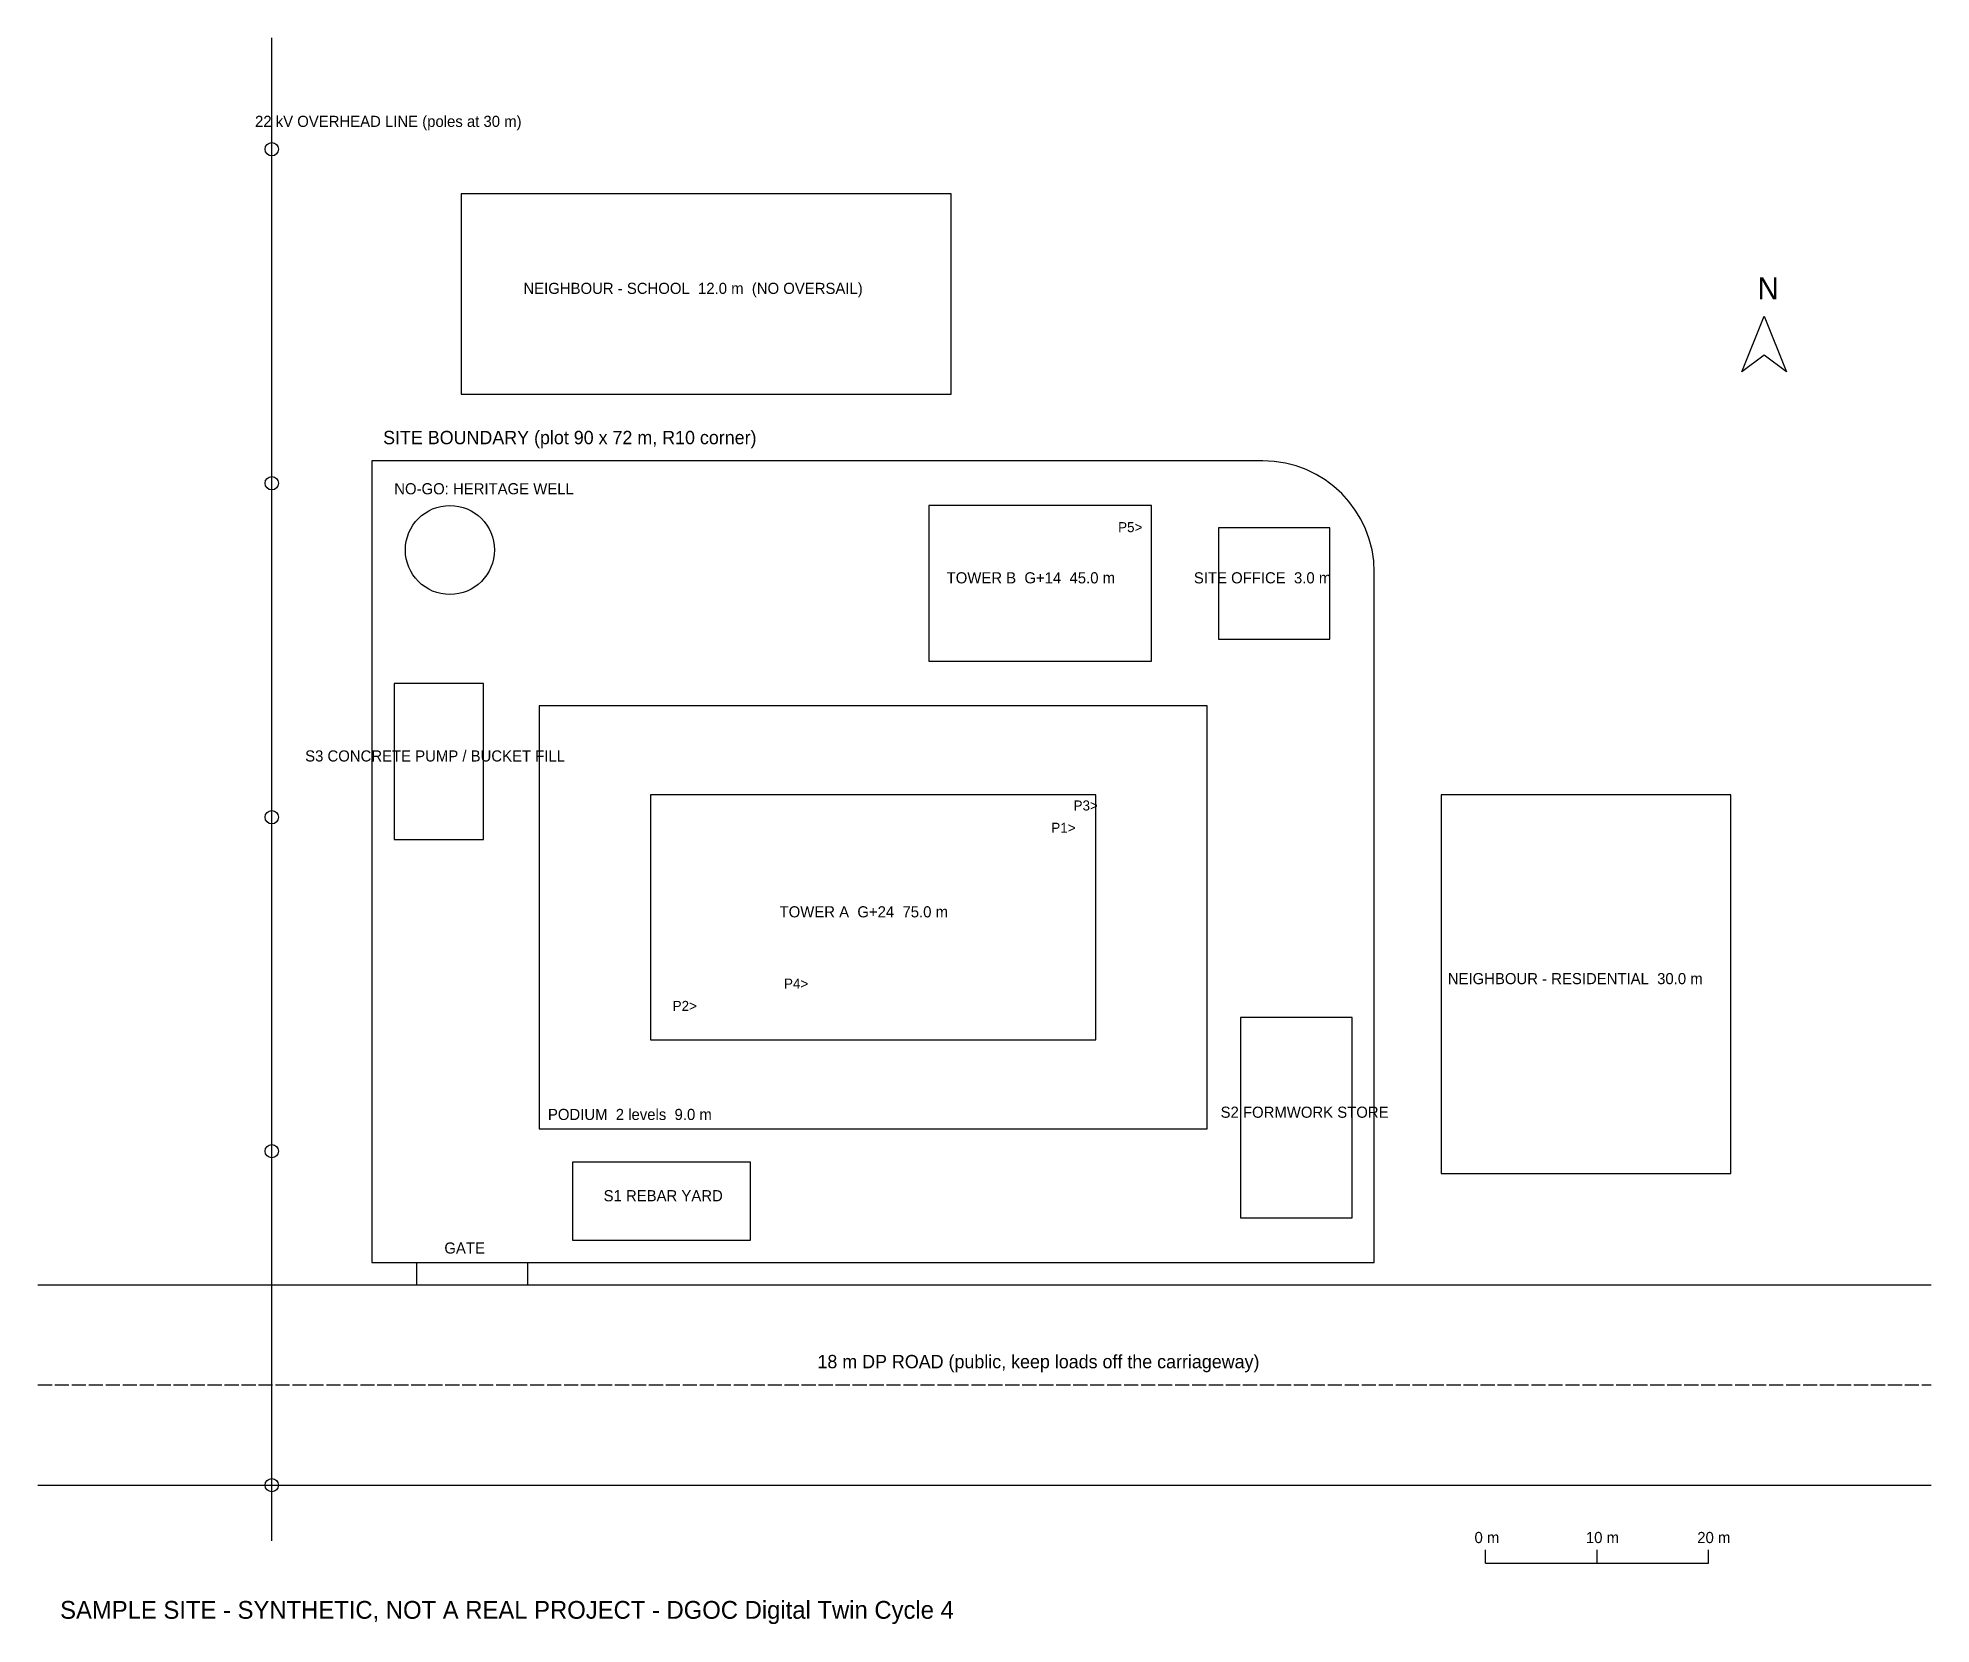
# Model space of a CAD drawing. Header units: metres. Extents: x -30 to 140, y -32 to 110.
import ezdxf

# ---------------------------------------------------------------- set-up
doc = ezdxf.new("R2010")
doc.units = ezdxf.units.M
doc.linetypes.add('DASHED', pattern=[1.524, 1.27, -0.254])
for name, color, linetype in [('ANNOTATION', 7, 'Continuous'), ('BUILDING_PROPOSED', 5, 'Continuous'), ('NEIGHBOUR', 9, 'Continuous'), ('NO_GO', 1, 'Continuous'), ('POWER_LINE', 6, 'Continuous'), ('ROAD', 3, 'Continuous'), ('SITE_BOUNDARY', 1, 'Continuous'), ('SUPPLY_ZONE', 2, 'Continuous'), ('TEMP_WORKS', 4, 'Continuous')]:
    doc.layers.add(name, color=color, linetype=linetype)

msp = doc.modelspace()

# ---------------------------------------------------------------- linework, layer by layer
at = {"layer": 'ANNOTATION'}
for p, q in [((100, -27), (100, -25.8)), ((100, -27), (120, -27)), ((110, -27), (110, -25.8)), ((120, -27), (120, -25.8))]:
    msp.add_line(p, q, dxfattribs=at)
msp.add_lwpolyline([(125, 85), (127, 80), (125, 81.5), (123, 80)], close=True, dxfattribs=at)
at = {"layer": 'BUILDING_PROPOSED'}
for points in [[(50, 54), (70, 54), (70, 68), (50, 68)], [(15, 12), (75, 12), (75, 50), (15, 50)], [(25, 20), (65, 20), (65, 42), (25, 42)]]:
    msp.add_lwpolyline(points, close=True, dxfattribs=at)
at = {"layer": 'NEIGHBOUR'}
for points in [[(8, 78), (52, 78), (52, 96), (8, 96)], [(96, 8), (122, 8), (122, 42), (96, 42)]]:
    msp.add_lwpolyline(points, close=True, dxfattribs=at)
at = {"layer": 'NO_GO'}
msp.add_circle((7, 64), 4, dxfattribs=at)
at = {"layer": 'POWER_LINE'}
msp.add_line((-9, -25), (-9, 110), dxfattribs=at)
for centre in [(-9, 100), (-9, 70), (-9, 40), (-9, 10), (-9, -20)]:
    msp.add_circle(centre, 0.6, dxfattribs=at)
at = {"layer": 'ROAD'}
for p, q in [((-30, -2), (140, -2)), ((-30, -20), (140, -20))]:
    msp.add_line(p, q, dxfattribs=at)
at = {"layer": 'ROAD', "linetype": 'DASHED'}
msp.add_line((-30, -11), (140, -11), dxfattribs=at)
at = {"layer": 'SITE_BOUNDARY'}
for p, q in [((80, 72), (0, 72)), ((0, 72), (0, 0)), ((90, 0), (90, 62)), ((0, 0), (90, 0))]:
    msp.add_line(p, q, dxfattribs=at)
msp.add_arc((80, 62), 10, 0, 90, dxfattribs=at)
at = {"layer": 'SUPPLY_ZONE'}
for points in [[(2, 38), (10, 38), (10, 52), (2, 52)], [(78, 4), (88, 4), (88, 22), (78, 22)], [(18, 2), (34, 2), (34, 9), (18, 9)]]:
    msp.add_lwpolyline(points, close=True, dxfattribs=at)
at = {"layer": 'TEMP_WORKS'}
msp.add_lwpolyline([(76, 56), (86, 56), (86, 66), (76, 66)], close=True, dxfattribs=at)
msp.add_lwpolyline([(4, 0), (4, -2), (14, -2), (14, 0)], dxfattribs=at)

# ---------------------------------------------------------------- texts
at = {"layer": 'ANNOTATION'}
for s, height, p in [('22 kV OVERHEAD LINE (poles at 30 m)', 1, (-10.5, 102)), ('N', 2, (124.4, 86.5)), ('NEIGHBOUR - SCHOOL  12.0 m  (NO OVERSAIL)', 1, (13.6, 87)), ('SITE BOUNDARY (plot 90 x 72 m, R10 corner)', 1.2, (1, 73.5)), ('NO-GO: HERITAGE WELL', 1, (2, 69)), ('P5>', 0.9, (67, 65.6)), ('TOWER B  G+14  45.0 m', 1, (51.6, 61)), ('SITE OFFICE  3.0 m', 1, (73.8, 61)), ('S3 CONCRETE PUMP / BUCKET FILL', 1, (-6, 45)), ('P3>', 0.9, (63, 40.6)), ('P1>', 0.9, (61, 38.6)), ('TOWER A  G+24  75.0 m', 1, (36.6, 31)), ('P4>', 0.9, (37, 24.6)), ('NEIGHBOUR - RESIDENTIAL  30.0 m', 1, (96.6, 25)), ('P2>', 0.9, (27, 22.6)), ('PODIUM  2 levels  9.0 m', 1, (15.8, 12.8)), ('S2 FORMWORK STORE', 1, (76.2, 13)), ('S1 REBAR YARD', 1, (20.8, 5.5)), ('GATE', 1, (6.5, 0.8)), ('18 m DP ROAD (public, keep loads off the carriageway)', 1.2, (40, -9.5)), ('0 m', 1, (99, -25.2)), ('10 m', 1, (109, -25.2)), ('20 m', 1, (119, -25.2)), ('SAMPLE SITE - SYNTHETIC, NOT A REAL PROJECT - DGOC Digital Twin Cycle 4', 1.6, (-28, -32))]:
    msp.add_text(s, height=height, dxfattribs=at).set_placement(p)

doc.saveas('drawing.dxf')
